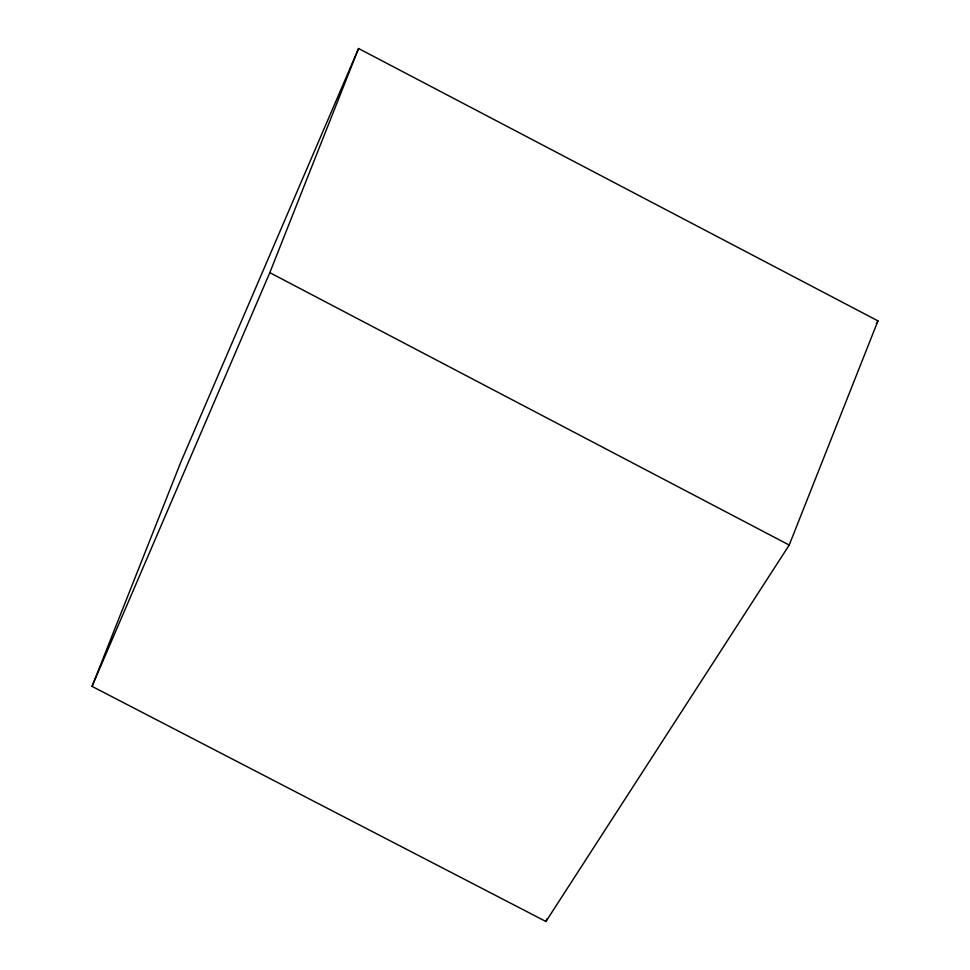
<?xml version="1.0" encoding="UTF-8"?>
<svg xmlns="http://www.w3.org/2000/svg" width="970" height="970" viewBox="0 0 970 970"><rect width="100%" height="100%" fill="white"/><g stroke="black" fill="none" stroke-linecap="round" stroke-linejoin="round"><path stroke-width="1.45" d="M92.041 686.372L180.784 462.217L358.56 48.5L877.959 320.888L789.216 545.055L545.94 921.5L92.041 686.372L269.818 272.655L358.56 48.5M545.94 921.5L547.044 918.699M876.322 323.434L877.959 320.888M269.818 272.655L789.216 545.055"/></g></svg>
